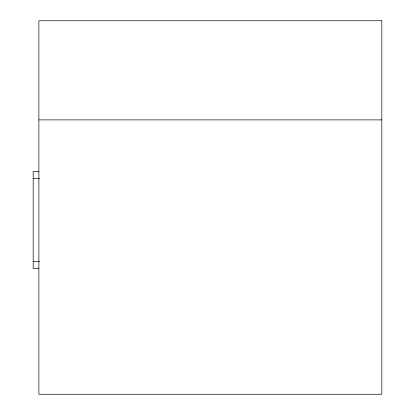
<?xml version="1.0" encoding="UTF-8"?>
<svg xmlns="http://www.w3.org/2000/svg" width="415" height="415" viewBox="0 0 415 415"><rect width="100%" height="100%" fill="white"/><g stroke="black" fill="none" stroke-linecap="round" stroke-linejoin="round"><path stroke-width="0.62" d="M38.88 119.883L381.836 119.883M38.88 171.328L33.164 171.328L33.164 268.5L38.88 268.5M33.164 178.476L39.513 178.476M33.164 261.357L39.513 261.357M381.836 20.75L38.88 20.75L38.88 394.25L381.836 394.25L381.836 20.75"/></g></svg>
